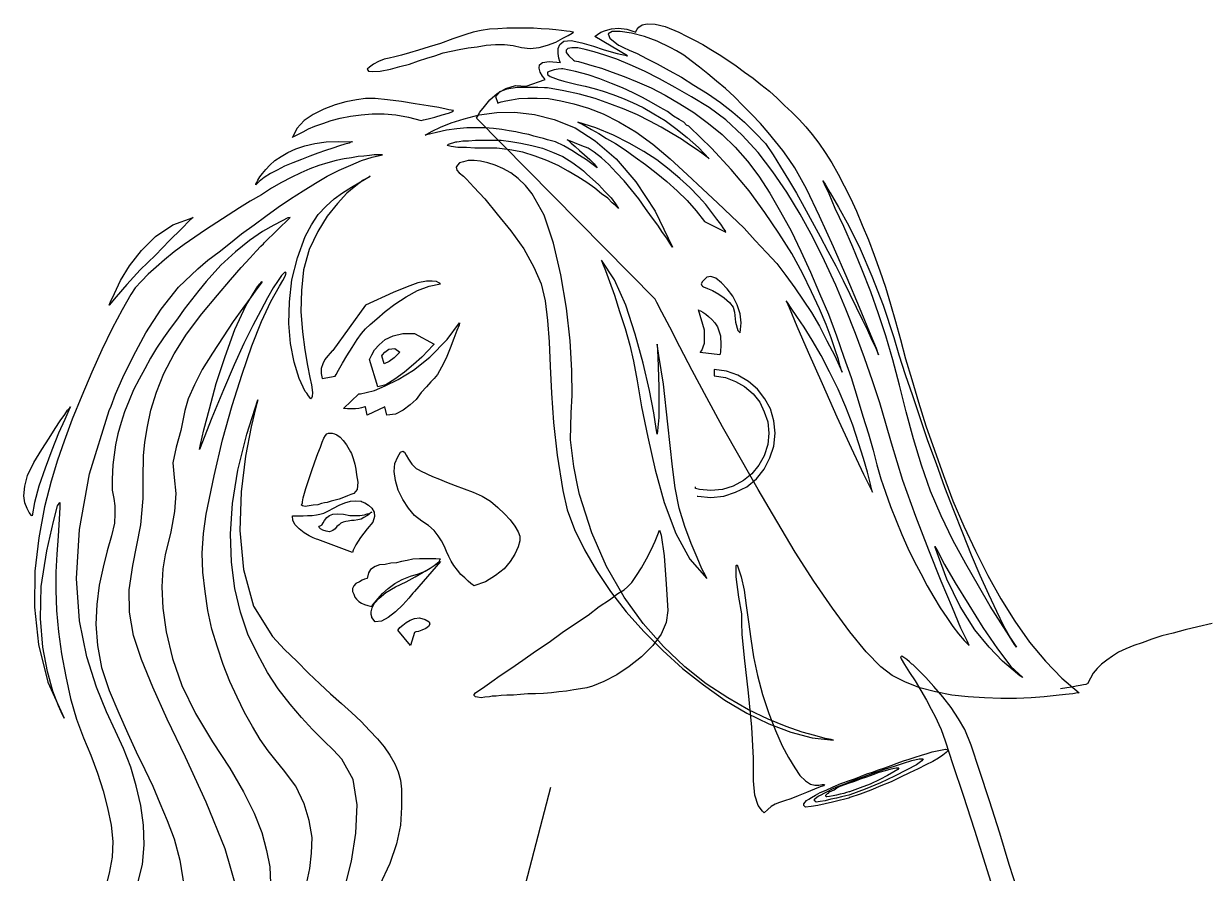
# Model space of a CAD drawing. Extents: x 136.13 to 137.16, y 60.01 to 61.78.
# Drawn here: x 136.4805 to 136.8585, y 61.4236 to 61.6947 of the extents above; entities that cross this region are included whole.
import ezdxf

# ---------------------------------------------------------------- set-up
doc = ezdxf.new("R2010")
doc.units = 0
doc.layers.get('0').update_dxf_attribs({"linetype": 'CONTINUOUS'})

msp = doc.modelspace()

# ---------------------------------------------------------------- linework, layer by layer
msp.add_line((136.63905, 61.41391), (136.64876, 61.45111))
at = {"linetype": 'CONTINUOUS'}
for points in [[(136.6559, 61.69201), (136.65572, 61.69201), (136.65483, 61.6922), (136.65374, 61.69237), (136.65213, 61.69256), (136.65033, 61.69273), (136.64818, 61.69291), (136.64566, 61.69309), (136.64314, 61.69327), (136.64045, 61.69327), (136.63757, 61.69327), (136.6347, 61.69327), (136.63182, 61.69309), (136.62912, 61.69291), (136.62643, 61.69256), (136.62391, 61.69201), (136.62158, 61.6913), (136.61745, 61.68986), (136.61349, 61.68842), (136.6099, 61.68734), (136.60649, 61.68626), (136.60361, 61.68536), (136.6011, 61.68465), (136.59894, 61.68411), (136.59714, 61.68375), (136.59552, 61.68339), (136.59373, 61.68267), (136.59211, 61.68177), (136.59086, 61.68087), (136.59013, 61.68015), (136.59049, 61.67961), (136.59175, 61.67944), (136.59427, 61.67961), (136.5975, 61.68015), (136.60056, 61.68105), (136.60361, 61.68177), (136.60649, 61.68285), (136.60919, 61.68375), (136.6117, 61.68447), (136.61439, 61.68536), (136.61691, 61.6859), (136.61942, 61.68645), (136.62229, 61.68698), (136.62517, 61.68734), (136.62805, 61.68788), (136.6311, 61.68806), (136.63398, 61.68806), (136.63667, 61.6877), (136.63937, 61.68716), (136.64207, 61.6868), (136.64494, 61.68716), (136.64763, 61.68788), (136.65033, 61.68878), (136.65249, 61.69004), (136.65428, 61.69094), (136.65554, 61.69166), (136.6559, 61.69201)], [(136.62499, 61.66452), (136.62535, 61.66506), (136.62607, 61.6665), (136.6275, 61.66829), (136.6293, 61.67045), (136.63164, 61.67243), (136.63434, 61.67404), (136.63739, 61.67494), (136.64081, 61.67476), (136.64692, 61.67692), (136.64656, 61.67728), (136.64602, 61.678), (136.6453, 61.67925), (136.64494, 61.68051), (136.64512, 61.68159), (136.64602, 61.68231), (136.64818, 61.68267), (136.65177, 61.68231), (136.65159, 61.68267), (136.65123, 61.68375), (136.65105, 61.68519), (136.65105, 61.6868), (136.65159, 61.68806), (136.65285, 61.68914), (136.65519, 61.68932), (136.6586, 61.6886), (136.66237, 61.68752), (136.66543, 61.68645), (136.66795, 61.68573), (136.66992, 61.68519), (136.67135, 61.68483), (136.67244, 61.68465), (136.67297, 61.68447), (136.67316, 61.68447), (136.66273, 61.69058), (136.66291, 61.69075), (136.66363, 61.6913), (136.66471, 61.69201), (136.66615, 61.69256), (136.66812, 61.69309), (136.67028, 61.69327), (136.67297, 61.69291), (136.67585, 61.69201), (136.67585, 61.6922), (136.67621, 61.69291), (136.67675, 61.69363), (136.67783, 61.69435), (136.67945, 61.69471), (136.68196, 61.69453), (136.6852, 61.69381), (136.68951, 61.69201), (136.69203, 61.69075), (136.69454, 61.6895), (136.69723, 61.68806), (136.69975, 61.68645), (136.70245, 61.68483), (136.70514, 61.68303), (136.70784, 61.68123), (136.71054, 61.67925), (136.71323, 61.67728), (136.71575, 61.6753), (136.71844, 61.67314), (136.72096, 61.67099), (136.72329, 61.66865), (136.72563, 61.6665), (136.72797, 61.66416), (136.73012, 61.66182), (136.7321, 61.65931), (136.73426, 61.65661), (136.73623, 61.65356), (136.73839, 61.65032), (136.74037, 61.64673), (136.74234, 61.64295), (136.74432, 61.639), (136.74629, 61.63487), (136.74809, 61.63038), (136.75007, 61.6257), (136.75187, 61.62085), (136.75366, 61.61581), (136.75546, 61.61061), (136.75708, 61.60521), (136.7587, 61.59965), (136.76031, 61.59389), (136.76193, 61.58779), (136.76391, 61.58113), (136.76606, 61.57394), (136.7684, 61.5664), (136.7711, 61.55867), (136.77398, 61.55058), (136.77702, 61.54249), (136.78044, 61.53441), (136.78422, 61.5265), (136.78817, 61.5186), (136.7923, 61.51123), (136.7968, 61.50403), (136.80147, 61.49739), (136.8065, 61.49127), (136.81171, 61.48589), (136.81728, 61.48121), (136.81674, 61.48121), (136.81531, 61.48086), (136.81297, 61.48067), (136.80992, 61.48031), (136.80614, 61.47996), (136.802, 61.4796), (136.79734, 61.47941), (136.7923, 61.47941), (136.78709, 61.4796), (136.78188, 61.47996), (136.77667, 61.4805), (136.77146, 61.48157), (136.76642, 61.48283), (136.76193, 61.48463), (136.75762, 61.48678), (136.75402, 61.48948), (136.74935, 61.49433), (136.74414, 61.50062), (136.73857, 61.50817), (136.73264, 61.5168), (136.72671, 61.52614), (136.72078, 61.53602), (136.71485, 61.54609), (136.7091, 61.55615), (136.70353, 61.56604), (136.69849, 61.57538), (136.69382, 61.58401), (136.68987, 61.59156), (136.68663, 61.59784), (136.68412, 61.6027), (136.6825, 61.60576), (136.68196, 61.60683), (136.62499, 61.66452)], [(136.67028, 61.68788), (136.67064, 61.6877), (136.6719, 61.68716), (136.6737, 61.68626), (136.67621, 61.68519), (136.67926, 61.68357), (136.68268, 61.68195), (136.68645, 61.67979), (136.69041, 61.67764), (136.69436, 61.67512), (136.69868, 61.67243), (136.70281, 61.66955), (136.70676, 61.6665), (136.71054, 61.66326), (136.71395, 61.65985), (136.71718, 61.65643), (136.7197, 61.65284), (136.72204, 61.64906), (136.72455, 61.64493), (136.72707, 61.64062), (136.72958, 61.63613), (136.7321, 61.63145), (136.73462, 61.62678), (136.73713, 61.62211), (136.73965, 61.61743), (136.74199, 61.61277), (136.74414, 61.60845), (136.74612, 61.60431), (136.74809, 61.60036), (136.74971, 61.59694), (136.75115, 61.59371), (136.75241, 61.59119), (136.7533, 61.58904), (136.75259, 61.59102), (136.75043, 61.59641), (136.74719, 61.60414), (136.74324, 61.61348), (136.73893, 61.62354), (136.73443, 61.63325), (136.7303, 61.64205), (136.72653, 61.64871), (136.72473, 61.6514), (136.72276, 61.65427), (136.72042, 61.65715), (136.71808, 61.66002), (136.71556, 61.6629), (136.71287, 61.66577), (136.71, 61.66865), (136.7073, 61.67135), (136.70443, 61.67404), (136.70155, 61.67638), (136.69885, 61.67872), (136.69616, 61.68087), (136.69346, 61.68285), (136.69113, 61.68465), (136.68879, 61.68609), (136.68681, 61.68716), (136.68268, 61.68914), (136.67855, 61.69058), (136.67441, 61.69166), (136.67082, 61.6922), (136.6683, 61.6922), (136.66705, 61.69148), (136.66758, 61.69004), (136.67028, 61.68788)], [(136.6559, 61.68303), (136.65626, 61.68285), (136.65752, 61.68267), (136.65932, 61.68213), (136.66183, 61.68141), (136.66489, 61.68051), (136.6683, 61.67925), (136.67208, 61.67782), (136.67621, 61.6762), (136.6807, 61.67423), (136.6852, 61.67188), (136.68987, 61.66919), (136.69436, 61.66632), (136.69904, 61.6629), (136.70334, 61.65931), (136.70748, 61.65536), (136.71143, 61.65086), (136.71503, 61.64601), (136.71862, 61.64062), (136.72204, 61.63469), (136.72545, 61.62858), (136.72851, 61.62211), (136.73156, 61.61546), (136.73443, 61.60863), (136.73731, 61.60198), (136.73983, 61.59515), (136.74216, 61.58832), (136.7445, 61.58185), (136.74648, 61.57556), (136.74827, 61.56945), (136.75007, 61.56388), (136.75151, 61.55867), (136.75277, 61.55399), (136.75402, 61.5495), (136.75546, 61.54519), (136.75708, 61.5407), (136.75888, 61.53621), (136.76067, 61.53171), (136.76265, 61.5274), (136.76463, 61.52326), (136.76678, 61.51931), (136.76876, 61.51536), (136.77092, 61.51176), (136.77289, 61.50835), (136.77505, 61.50529), (136.77702, 61.50242), (136.77883, 61.50008), (136.78062, 61.49793), (136.78224, 61.49631), (136.78152, 61.49775), (136.77954, 61.50188), (136.77685, 61.50835), (136.77325, 61.5168), (136.7693, 61.52668), (136.76516, 61.53746), (136.76103, 61.54896), (136.75744, 61.56083), (136.75564, 61.56711), (136.75366, 61.57377), (136.75133, 61.58078), (136.74881, 61.58814), (136.74594, 61.59587), (136.74289, 61.6036), (136.73965, 61.61132), (136.73605, 61.61905), (136.73228, 61.6266), (136.72832, 61.63397), (136.72402, 61.64098), (136.71952, 61.64745), (136.71485, 61.65356), (136.70981, 61.65913), (136.7046, 61.66398), (136.69921, 61.66793), (136.69364, 61.67135), (136.68843, 61.6744), (136.6834, 61.6771), (136.67855, 61.67961), (136.67406, 61.68159), (136.66974, 61.68339), (136.66597, 61.68465), (136.66255, 61.68573), (136.65968, 61.68645), (136.65734, 61.68698), (136.65536, 61.68698), (136.6541, 61.6868), (136.65357, 61.68626), (136.65357, 61.68555), (136.65447, 61.68447), (136.6559, 61.68303)], [(136.63182, 61.66937), (136.63218, 61.66955), (136.6329, 61.66973), (136.63434, 61.67009), (136.63613, 61.67045), (136.63847, 61.67081), (136.64135, 61.67099), (136.6444, 61.67099), (136.64799, 61.67081), (136.65195, 61.67009), (136.65608, 61.66919), (136.66075, 61.66775), (136.66543, 61.66596), (136.67046, 61.66344), (136.67585, 61.66021), (136.68124, 61.65625), (136.68681, 61.65158), (136.6922, 61.64655), (136.69723, 61.64188), (136.70191, 61.63756), (136.70622, 61.63343), (136.71035, 61.62948), (136.71395, 61.62552), (136.71754, 61.62175), (136.72078, 61.61815), (136.72366, 61.61438), (136.72653, 61.61042), (136.72922, 61.60647), (136.73192, 61.60252), (136.73443, 61.5982), (136.73677, 61.59354), (136.73929, 61.58868), (136.74163, 61.58347), (136.74144, 61.58401), (136.74108, 61.58544), (136.74054, 61.5876), (136.73947, 61.59066), (136.73821, 61.59443), (136.73659, 61.59875), (136.73443, 61.60378), (136.73192, 61.60917), (136.72904, 61.6151), (136.72563, 61.62139), (136.7215, 61.62786), (136.71701, 61.63451), (136.71197, 61.64134), (136.70622, 61.64816), (136.69993, 61.655), (136.69293, 61.66182), (136.69274, 61.662), (136.69203, 61.66236), (136.69113, 61.66326), (136.68969, 61.66416), (136.68789, 61.66524), (136.68592, 61.66668), (136.68358, 61.66793), (136.68088, 61.66955), (136.67801, 61.67117), (136.67495, 61.67261), (136.67154, 61.67423), (136.66812, 61.67566), (136.66435, 61.6771), (136.66058, 61.67836), (136.65662, 61.67944), (136.65249, 61.68034), (136.65213, 61.68034), (136.65105, 61.68015), (136.64979, 61.67998), (136.64853, 61.67961), (136.64763, 61.67925), (136.64763, 61.67854), (136.64853, 61.67782), (136.65105, 61.67692), (136.65285, 61.67638), (136.655, 61.67584), (136.65716, 61.6753), (136.65968, 61.67476), (136.66255, 61.67404), (136.66543, 61.67314), (136.66848, 61.67207), (136.67154, 61.67099), (136.67477, 61.66955), (136.67819, 61.66793), (136.6816, 61.66596), (136.6852, 61.6638), (136.68861, 61.66128), (136.6922, 61.65841), (136.6958, 61.65517), (136.69921, 61.65158), (136.69904, 61.65176), (136.69813, 61.65248), (136.69688, 61.65338), (136.69508, 61.65463), (136.69293, 61.65607), (136.69041, 61.65787), (136.68735, 61.65967), (136.68394, 61.66164), (136.68034, 61.66362), (136.67639, 61.6656), (136.67208, 61.66739), (136.66758, 61.66919), (136.66291, 61.67081), (136.65788, 61.67225), (136.65285, 61.67333), (136.64763, 61.67423), (136.64674, 61.67423), (136.64458, 61.6744), (136.64135, 61.6744), (136.63793, 61.6744), (136.6347, 61.67386), (136.63236, 61.67297), (136.6311, 61.67153), (136.63182, 61.66937)], [(136.6162, 61.66722), (136.61529, 61.66739), (136.61296, 61.66793), (136.60954, 61.66848), (136.60541, 61.66919), (136.6011, 61.66991), (136.59661, 61.67045), (136.59265, 61.67081), (136.5896, 61.67081), (136.58672, 61.67045), (136.58331, 61.66973), (136.57989, 61.66883), (136.5763, 61.66739), (136.57288, 61.66577), (136.57001, 61.6638), (136.56767, 61.66128), (136.56624, 61.65841), (136.56641, 61.65859), (136.56713, 61.65895), (136.56821, 61.65949), (136.56964, 61.66021), (136.57144, 61.66111), (136.57342, 61.662), (136.57594, 61.6629), (136.57863, 61.6638), (136.58151, 61.66452), (136.58474, 61.66524), (136.58816, 61.6656), (136.59175, 61.66596), (136.59552, 61.66596), (136.5993, 61.6656), (136.60325, 61.66488), (136.60738, 61.6638), (136.60811, 61.66398), (136.60954, 61.66434), (136.6117, 61.66488), (136.61404, 61.6656), (136.61601, 61.66613), (136.61745, 61.66668), (136.61763, 61.66703), (136.6162, 61.66722)], [(136.60864, 61.65913), (136.60919, 61.65949), (136.6108, 61.66038), (136.61349, 61.66164), (136.61691, 61.66308), (136.62104, 61.66434), (136.62589, 61.6656), (136.63146, 61.66632), (136.63722, 61.6665), (136.6435, 61.66577), (136.64979, 61.66416), (136.65644, 61.66147), (136.66291, 61.65733), (136.66956, 61.65158), (136.67585, 61.64421), (136.68196, 61.63487), (136.68753, 61.62337), (136.68735, 61.62373), (136.68663, 61.62463), (136.68573, 61.62624), (136.6843, 61.62804), (136.68286, 61.63038), (136.68088, 61.63307), (136.67891, 61.63577), (136.67675, 61.63882), (136.67441, 61.6417), (136.67208, 61.64457), (136.66956, 61.64727), (136.66722, 61.64978), (136.66489, 61.65194), (136.66255, 61.65374), (136.66058, 61.655), (136.6586, 61.65572), (136.65393, 61.65769), (136.65428, 61.65751), (136.65519, 61.65661), (136.65644, 61.65553), (136.65788, 61.65427), (136.65949, 61.65284), (136.66111, 61.6514), (136.66255, 61.64996), (136.66345, 61.64871), (136.66309, 61.64906), (136.66183, 61.64996), (136.66004, 61.65122), (136.65788, 61.65266), (136.65536, 61.65427), (136.65285, 61.65572), (136.65015, 61.65697), (136.64763, 61.65769), (136.64637, 61.65805), (136.64494, 61.65841), (136.64332, 61.65877), (136.64171, 61.65931), (136.63973, 61.65967), (136.63757, 61.66021), (136.63541, 61.66057), (136.63308, 61.66092), (136.63038, 61.66128), (136.62769, 61.66147), (136.62481, 61.66147), (136.62194, 61.66147), (136.61871, 61.66111), (136.61547, 61.66075), (136.61224, 61.66002), (136.60864, 61.65913)], [(136.65734, 61.66326), (136.6577, 61.66308), (136.6586, 61.66272), (136.65985, 61.662), (136.66165, 61.66092), (136.66399, 61.65967), (136.6665, 61.65805), (136.66938, 61.65643), (136.67244, 61.65446), (136.67567, 61.65212), (136.67891, 61.64978), (136.68232, 61.64709), (136.68573, 61.64439), (136.68897, 61.64134), (136.6922, 61.63828), (136.69508, 61.63504), (136.69778, 61.63163), (136.7046, 61.62822), (136.70443, 61.62858), (136.70389, 61.62929), (136.70299, 61.63074), (136.70173, 61.63235), (136.70011, 61.63451), (136.69813, 61.63702), (136.6958, 61.63954), (136.6931, 61.64241), (136.68987, 61.64529), (136.68645, 61.64816), (136.6825, 61.65122), (136.67836, 61.65391), (136.6737, 61.65661), (136.66866, 61.65913), (136.66309, 61.66147), (136.65734, 61.66326)], [(136.58546, 61.65697), (136.58511, 61.65697), (136.58438, 61.65661), (136.58295, 61.65625), (136.58133, 61.65572), (136.57917, 61.655), (136.57684, 61.65427), (136.57432, 61.65338), (136.5718, 61.65248), (136.56911, 61.6514), (136.56641, 61.65032), (136.56372, 61.64925), (136.56138, 61.64799), (136.55923, 61.6469), (136.55725, 61.64565), (136.55563, 61.64439), (136.55455, 61.64331), (136.55455, 61.6435), (136.55491, 61.64403), (136.55527, 61.64475), (136.55581, 61.64583), (136.55671, 61.6469), (136.55778, 61.64816), (136.55904, 61.64961), (136.56066, 61.65104), (136.56264, 61.6523), (136.56479, 61.65356), (136.56731, 61.65481), (136.57019, 61.65572), (136.57342, 61.65643), (136.57701, 61.65697), (136.58097, 61.65715), (136.58546, 61.65697)], [(136.61835, 61.65697), (136.61871, 61.65697), (136.61942, 61.65715), (136.62068, 61.65733), (136.62248, 61.65733), (136.62463, 61.65751), (136.62715, 61.65751), (136.62985, 61.65751), (136.6329, 61.65751), (136.63596, 61.65715), (136.63919, 61.65661), (136.6426, 61.65589), (136.64602, 61.655), (136.64925, 61.65374), (136.65249, 61.6523), (136.65572, 61.65032), (136.6586, 61.64816), (136.65914, 61.6478), (136.66022, 61.64673), (136.66201, 61.64511), (136.66399, 61.64331), (136.66597, 61.64115), (136.66795, 61.63918), (136.66938, 61.6372), (136.67028, 61.63577), (136.6701, 61.63594), (136.66938, 61.63666), (136.6683, 61.63756), (136.66686, 61.639), (136.66489, 61.64044), (136.66273, 61.64224), (136.66022, 61.64403), (136.65734, 61.64583), (136.65428, 61.64763), (136.65105, 61.64942), (136.64746, 61.65104), (136.64368, 61.65248), (136.63973, 61.65374), (136.6356, 61.65446), (136.63146, 61.655), (136.62715, 61.655), (136.62643, 61.655), (136.62445, 61.655), (136.62176, 61.65517), (136.61907, 61.65517), (136.61691, 61.65553), (136.61565, 61.65589), (136.61601, 61.65625), (136.61835, 61.65697)], [(136.59499, 61.65284), (136.59481, 61.65284), (136.59427, 61.65284), (136.59337, 61.65284), (136.59229, 61.65284), (136.59086, 61.65266), (136.58906, 61.65248), (136.58726, 61.6523), (136.58511, 61.65194), (136.58276, 61.65158), (136.58025, 61.65104), (136.57755, 61.65032), (136.57468, 61.64942), (136.5718, 61.64835), (136.56893, 61.64709), (136.56588, 61.64565), (136.56282, 61.64403), (136.55958, 61.64224), (136.55635, 61.64008), (136.55276, 61.6381), (136.54934, 61.63594), (136.54575, 61.63361), (136.54215, 61.63127), (136.53855, 61.62893), (136.53515, 61.6266), (136.53173, 61.62427), (136.52849, 61.62192), (136.52543, 61.61941), (136.52274, 61.61707), (136.52023, 61.61474), (136.51807, 61.61258), (136.51609, 61.61042), (136.51466, 61.60827), (136.51196, 61.60342), (136.50872, 61.59749), (136.50549, 61.59066), (136.50226, 61.58347), (136.49902, 61.57592), (136.49596, 61.56856), (136.49345, 61.56155), (136.4913, 61.55544), (136.48932, 61.54879), (136.48716, 61.54052), (136.48536, 61.53063), (136.4841, 61.52003), (136.48393, 61.50853), (136.48519, 61.49667), (136.48824, 61.48463), (136.49345, 61.47313), (136.49291, 61.4742), (136.49165, 61.47708), (136.48985, 61.48175), (136.48806, 61.48804), (136.48662, 61.49577), (136.4859, 61.50494), (136.48608, 61.51518), (136.48788, 61.5265), (136.49004, 61.53585), (136.4913, 61.54088), (136.49201, 61.54196), (136.49201, 61.54034), (136.49183, 61.53657), (136.49147, 61.53117), (136.49111, 61.52542), (136.49075, 61.51967), (136.49075, 61.51392), (136.49094, 61.50745), (136.49165, 61.50062), (136.49255, 61.49362), (136.49399, 61.48642), (136.49543, 61.47941), (136.49741, 61.47277), (136.49956, 61.46684), (136.5019, 61.46127), (136.50405, 61.45552), (136.50585, 61.44994), (136.50729, 61.44455), (136.50837, 61.43898), (136.50891, 61.43377), (136.50872, 61.42874), (136.50782, 61.4237), (136.50657, 61.41904)], [(136.51681, 61.42011), (136.51843, 61.4264), (136.51897, 61.43269), (136.51879, 61.43898), (136.51789, 61.44527), (136.51645, 61.45156), (136.51466, 61.45749), (136.51232, 61.46342), (136.5098, 61.469), (136.50693, 61.4751), (136.50369, 61.48301), (136.50064, 61.49272), (136.4983, 61.50422), (136.49741, 61.5177), (136.4983, 61.53333), (136.50154, 61.55112), (136.50782, 61.57125), (136.50837, 61.57269), (136.5098, 61.57646), (136.51214, 61.58185), (136.51555, 61.58868), (136.51951, 61.59605), (136.52436, 61.6036), (136.52993, 61.61061), (136.53604, 61.61654), (136.53928, 61.61923), (136.54287, 61.62192), (136.54646, 61.6248), (136.55006, 61.62768), (136.55401, 61.63055), (136.55778, 61.63325), (136.56174, 61.63613), (136.56569, 61.63882), (136.56964, 61.64134), (136.5736, 61.64385), (136.57738, 61.64601), (136.58115, 61.64799), (136.58492, 61.64961), (136.58834, 61.65104), (136.59175, 61.65212), (136.59499, 61.65284)], [(136.62086, 61.64601), (136.62176, 61.64511), (136.6241, 61.6426), (136.62769, 61.63882), (136.63164, 61.63397), (136.63596, 61.62858), (136.64009, 61.62282), (136.64332, 61.61707), (136.64566, 61.61168), (136.64692, 61.60629), (136.64763, 61.6), (136.64818, 61.59317), (136.64853, 61.58544), (136.64889, 61.57682), (136.64961, 61.56747), (136.65069, 61.55705), (136.65249, 61.54573), (136.65393, 61.53962), (136.65626, 61.53333), (136.65949, 61.52686), (136.66327, 61.52021), (136.66776, 61.51356), (136.6728, 61.50709), (136.67836, 61.5008), (136.68447, 61.49469), (136.69077, 61.48894), (136.69742, 61.48373), (136.70424, 61.47888), (136.71125, 61.47475), (136.71826, 61.47133), (136.72527, 61.46864), (136.7321, 61.46684), (136.73893, 61.46612), (136.73821, 61.46629), (136.73623, 61.46666), (136.733, 61.46755), (136.72887, 61.46864), (136.72383, 61.47043), (136.71808, 61.47277), (136.71179, 61.47582), (136.70514, 61.4796), (136.69831, 61.48409), (136.69148, 61.48948), (136.68466, 61.49595), (136.67819, 61.50332), (136.67208, 61.51176), (136.6665, 61.52147), (136.66183, 61.53225), (136.65788, 61.54447), (136.65734, 61.54698), (136.65608, 61.55346), (136.655, 61.5619), (136.65519, 61.57053), (136.65554, 61.5761), (136.65536, 61.58401), (136.65483, 61.59354), (136.65374, 61.60395), (136.65195, 61.61456), (136.64961, 61.62463), (136.64656, 61.63361), (136.64278, 61.64044), (136.64062, 61.64313), (136.63829, 61.64529), (136.63596, 61.64709), (136.63344, 61.64852), (136.63092, 61.64961), (136.62859, 61.65032), (136.62625, 61.65086), (136.62427, 61.65104), (136.62229, 61.65104), (136.62086, 61.65068), (136.6196, 61.65032), (136.61889, 61.64961), (136.61853, 61.64888), (136.61871, 61.64799), (136.61942, 61.64709), (136.62086, 61.64601)], [(136.57216, 61.57502), (136.57144, 61.57592), (136.5709, 61.57682), (136.57054, 61.57718), (136.57037, 61.57736), (136.56839, 61.58149), (136.56677, 61.5867), (136.56569, 61.59264), (136.56515, 61.5991), (136.56534, 61.60593), (136.56605, 61.61294), (136.56785, 61.61995), (136.57037, 61.62678), (136.57234, 61.63055), (136.5745, 61.63379), (136.57701, 61.63649), (136.57953, 61.63882), (136.58223, 61.64079), (136.58511, 61.6426), (136.58798, 61.64421), (136.59103, 61.64601), (136.59049, 61.64565), (136.58888, 61.64475), (136.58654, 61.64295), (136.58366, 61.64062), (136.58061, 61.63738), (136.57738, 61.63325), (136.57432, 61.6284), (136.57163, 61.62265), (136.56983, 61.61617), (136.56911, 61.60953), (136.56893, 61.60288), (136.56947, 61.59641), (136.57019, 61.59066), (136.57109, 61.58563), (136.5718, 61.58185), (136.57234, 61.57952), (136.5727, 61.577), (136.57252, 61.57574), (136.57234, 61.5752), (136.57216, 61.57502)], [(136.79734, 61.49577), (136.79662, 61.49667), (136.795, 61.49937), (136.7923, 61.5035), (136.78889, 61.50889), (136.78512, 61.51536), (136.78116, 61.52237), (136.77702, 61.52992), (136.77325, 61.53764), (136.76984, 61.54555), (136.76697, 61.55382), (136.76445, 61.56226), (136.76211, 61.57089), (136.75996, 61.57933), (136.7578, 61.58742), (136.75564, 61.59515), (136.7533, 61.60216), (136.75079, 61.60917), (136.74791, 61.61636), (136.74504, 61.62337), (136.74216, 61.63002), (136.73947, 61.63577), (136.73749, 61.64044), (136.73605, 61.6435), (136.73552, 61.64457), (136.73623, 61.6435), (136.73785, 61.64079), (136.74054, 61.63613), (136.74378, 61.63019), (136.74738, 61.62282), (136.75115, 61.6142), (136.75475, 61.60485), (136.75815, 61.59461), (136.75977, 61.58904), (136.76175, 61.58275), (136.76409, 61.5761), (136.76642, 61.56909), (136.76894, 61.56172), (136.77164, 61.55435), (136.77433, 61.54681), (136.77721, 61.53944), (136.78008, 61.53225), (136.78278, 61.52524), (136.78565, 61.51877), (136.78835, 61.51266), (136.79087, 61.50727), (136.7932, 61.5026), (136.79536, 61.49864), (136.79734, 61.49577)], [(136.55725, 61.6248), (136.56551, 61.63289), (136.56479, 61.63271), (136.563, 61.63181), (136.5603, 61.63038), (136.55671, 61.6284), (136.55257, 61.62552), (136.54808, 61.62192), (136.54341, 61.61762), (136.53874, 61.6124), (136.5364, 61.60953), (136.53406, 61.60665), (136.53173, 61.6036), (136.52957, 61.60054), (136.52724, 61.59749), (136.52508, 61.59443), (136.52292, 61.59119), (136.52094, 61.58796), (136.51915, 61.58455), (136.51735, 61.58131), (136.51555, 61.5779), (136.51412, 61.57448), (136.51268, 61.57089), (136.5116, 61.56747), (136.51052, 61.56388), (136.5098, 61.56029), (136.50891, 61.55399), (136.50872, 61.54933), (136.50872, 61.54591), (136.50927, 61.54321), (136.50962, 61.54088), (136.50962, 61.53836), (136.50944, 61.53531), (136.50855, 61.53135), (136.50711, 61.5265), (136.50585, 61.52129), (136.50459, 61.51554), (136.50387, 61.50943), (136.50351, 61.50313), (136.50405, 61.49631), (136.50531, 61.4893), (136.50782, 61.48193), (136.51088, 61.47475), (136.51376, 61.46827), (136.51645, 61.46234), (136.51915, 61.45677), (136.52167, 61.45138), (136.524, 61.44599), (136.52634, 61.44042), (136.52849, 61.43467), (136.53029, 61.42784), (136.53173, 61.41921)], [(136.50782, 61.60485), (136.50819, 61.60593), (136.50944, 61.60863), (136.51142, 61.61277), (136.5143, 61.61743), (136.51807, 61.62229), (136.52256, 61.62678), (136.52814, 61.63055), (136.5346, 61.63289), (136.53353, 61.63199), (136.53083, 61.62929), (136.52705, 61.62552), (136.52256, 61.62085), (136.51771, 61.61617), (136.5134, 61.61151), (136.50998, 61.60755), (136.50782, 61.60485)], [(136.54862, 61.41813), (136.54485, 61.43143), (136.53874, 61.44635), (136.53209, 61.46073), (136.52634, 61.47277), (136.52167, 61.48301), (136.51807, 61.49182), (136.51555, 61.49954), (136.5143, 61.50691), (136.51412, 61.5141), (136.51538, 61.52183), (136.51789, 61.53477), (136.51861, 61.54321), (136.51861, 61.54969), (136.51879, 61.55687), (136.51915, 61.56119), (136.52005, 61.56621), (136.52113, 61.57143), (136.52292, 61.57718), (136.52526, 61.58311), (136.52849, 61.5894), (136.53244, 61.59569), (136.5373, 61.60216), (136.54233, 61.60809), (136.54646, 61.61294), (136.54988, 61.6169), (136.55276, 61.61995), (136.55473, 61.62211), (136.55617, 61.62373), (136.55707, 61.62444), (136.55725, 61.6248)], [(136.66489, 61.61923), (136.66524, 61.61833), (136.66615, 61.616), (136.6674, 61.6124), (136.66902, 61.60809), (136.67064, 61.60288), (136.67244, 61.59749), (136.67387, 61.59209), (136.67513, 61.58706), (136.67621, 61.58078), (136.67765, 61.57251), (136.67962, 61.56281), (136.68196, 61.55238), (136.68483, 61.54196), (136.68861, 61.53207), (136.6931, 61.52381), (136.69849, 61.5177), (136.69813, 61.51841), (136.69688, 61.52075), (136.69544, 61.52435), (136.69346, 61.52884), (136.69148, 61.53423), (136.68969, 61.54016), (136.68843, 61.54663), (136.68753, 61.55328), (136.68609, 61.56694), (136.68466, 61.57969), (136.68321, 61.58886), (136.68268, 61.59245), (136.68286, 61.58832), (136.68321, 61.5788), (136.68321, 61.56909), (136.68268, 61.5637), (136.68232, 61.5655), (136.6816, 61.57053), (136.68016, 61.57772), (136.67819, 61.58634), (136.67567, 61.59569), (136.67261, 61.60485), (136.66902, 61.61294), (136.66489, 61.61923)], [(136.5709, 61.42065), (136.5718, 61.42514), (136.57234, 61.43), (136.57252, 61.43503), (136.57163, 61.44042), (136.57001, 61.44581), (136.56731, 61.45138), (136.56336, 61.45659), (136.56102, 61.45947), (136.55851, 61.4627), (136.55599, 61.46629), (136.55347, 61.47043), (136.55096, 61.47492), (136.54862, 61.47977), (136.54628, 61.48481), (136.54413, 61.4902), (136.54233, 61.49577), (136.54053, 61.50152), (136.53928, 61.50745), (136.53838, 61.51356), (136.53766, 61.51967), (136.53748, 61.52578), (136.53784, 61.53207), (136.53874, 61.53818), (136.54126, 61.5504), (136.54395, 61.5619), (136.54701, 61.57286), (136.55024, 61.58293), (136.55329, 61.59192), (136.55635, 61.59965), (136.5594, 61.60611), (136.5621, 61.61096), (136.56318, 61.61277), (136.5639, 61.6142), (136.56426, 61.6151), (136.56408, 61.61546), (136.56372, 61.61528), (136.56282, 61.61438), (136.56174, 61.61277), (136.56013, 61.61042), (136.55833, 61.60719), (136.55617, 61.60324), (136.55365, 61.59839), (136.55078, 61.59264), (136.54772, 61.58581), (136.54431, 61.5779), (136.54053, 61.56891), (136.53658, 61.55885), (136.53694, 61.56046), (136.53802, 61.56514), (136.53981, 61.57179), (136.54197, 61.57987), (136.54485, 61.5885), (136.5479, 61.59713), (136.5515, 61.60485), (136.55527, 61.61096), (136.55545, 61.61115), (136.55581, 61.61168), (136.55617, 61.61204), (136.55653, 61.6124), (136.55653, 61.61222), (136.55599, 61.61151), (136.55491, 61.61006), (136.55312, 61.60755), (136.55041, 61.60395), (136.54737, 61.59965), (136.54413, 61.59479), (136.54071, 61.58958), (136.53748, 61.58437), (136.53496, 61.57952), (136.53299, 61.57502), (136.53191, 61.57125), (136.53065, 61.56496), (136.52921, 61.55957), (136.52814, 61.55454), (136.52849, 61.54986), (136.52903, 61.54483), (136.52867, 61.53908), (136.52742, 61.53261), (136.52562, 61.52524), (136.5249, 61.52075), (136.52454, 61.515), (136.5249, 61.50817), (136.52598, 61.50062), (136.52795, 61.49217), (136.53101, 61.48355), (136.53532, 61.47456), (136.54071, 61.46558), (136.54628, 61.45713), (136.5506, 61.44958), (136.55401, 61.44276), (136.55653, 61.43665), (136.55797, 61.4309), (136.55904, 61.42568), (136.55923, 61.42047)], [(136.57576, 61.58149), (136.57989, 61.58221), (136.58025, 61.58275), (136.58097, 61.58419), (136.58223, 61.58634), (136.58366, 61.58868), (136.58528, 61.59138), (136.5869, 61.59389), (136.58834, 61.59587), (136.5896, 61.59731), (136.59103, 61.59875), (136.59319, 61.60054), (136.59588, 61.60288), (136.59894, 61.60521), (136.60253, 61.60755), (136.60613, 61.60953), (136.6099, 61.61096), (136.61349, 61.61168), (136.61332, 61.61186), (136.61296, 61.61204), (136.61224, 61.6124), (136.6108, 61.61258), (136.609, 61.61258), (136.60631, 61.61204), (136.60289, 61.61079), (136.5984, 61.60899), (136.5896, 61.60485), (136.57917, 61.59048), (136.57899, 61.5903), (136.57827, 61.58958), (136.57755, 61.58868), (136.57665, 61.5876), (136.57594, 61.58617), (136.57539, 61.58473), (136.57539, 61.58311), (136.57576, 61.58149)], [(136.69706, 61.61096), (136.69742, 61.61079), (136.69868, 61.61025), (136.70029, 61.60953), (136.70227, 61.60845), (136.70406, 61.60719), (136.70568, 61.60576), (136.70694, 61.60431), (136.7073, 61.6027), (136.70766, 61.59946), (136.70838, 61.59677), (136.7091, 61.59605), (136.70945, 61.59929), (136.7091, 61.60216), (136.70819, 61.60504), (136.70676, 61.60773), (136.70496, 61.61006), (136.70317, 61.61204), (136.70137, 61.61348), (136.69975, 61.61402), (136.69849, 61.61384), (136.69706, 61.6124), (136.6967, 61.61168), (136.69688, 61.61115), (136.69706, 61.61096)], [(136.72383, 61.60629), (136.72473, 61.60414), (136.72725, 61.5982), (136.73084, 61.58994), (136.73533, 61.57987), (136.74001, 61.56927), (136.7445, 61.55939), (136.74845, 61.55094), (136.75133, 61.54519), (136.75115, 61.54591), (136.75061, 61.54824), (136.74971, 61.55166), (136.74845, 61.55597), (136.74684, 61.561), (136.74504, 61.56658), (136.74289, 61.57233), (136.74037, 61.57808), (136.73767, 61.58365), (136.73498, 61.58886), (136.7321, 61.59371), (136.72958, 61.59784), (136.72725, 61.60126), (136.72545, 61.60395), (136.72419, 61.60576), (136.72383, 61.60629)], [(136.6958, 61.60342), (136.69598, 61.60324), (136.69652, 61.60306), (136.69723, 61.6027), (136.69813, 61.60198), (136.69904, 61.60126), (136.70011, 61.60036), (136.70101, 61.59929), (136.70191, 61.59803), (136.70281, 61.59515), (136.70299, 61.59228), (136.70281, 61.58994), (136.70263, 61.58904), (136.69633, 61.58976), (136.69688, 61.59048), (136.69778, 61.59281), (136.69778, 61.59694), (136.6958, 61.60342)], [(136.58259, 61.57196), (136.58744, 61.57664), (136.58798, 61.57664), (136.58977, 61.577), (136.59247, 61.57772), (136.59588, 61.57916), (136.60002, 61.58113), (136.60487, 61.58419), (136.61009, 61.58832), (136.61565, 61.59389), (136.6196, 61.59929), (136.61942, 61.59856), (136.61871, 61.59677), (136.61781, 61.59425), (136.61655, 61.59119), (136.61529, 61.58796), (136.61386, 61.58508), (136.6126, 61.58275), (136.61152, 61.58149), (136.61044, 61.58042), (136.609, 61.5788), (136.60738, 61.577), (136.60577, 61.57484), (136.60379, 61.57305), (136.60163, 61.57143), (136.59912, 61.57017), (136.59642, 61.56981), (136.59571, 61.57251), (136.59013, 61.56981), (136.5896, 61.57251), (136.58941, 61.57251), (136.58906, 61.57233), (136.58834, 61.57215), (136.58744, 61.57196), (136.58636, 61.57179), (136.58511, 61.57179), (136.58385, 61.57179), (136.58259, 61.57196)], [(136.59355, 61.5788), (136.59086, 61.5876), (136.59103, 61.58796), (136.59157, 61.58904), (136.59247, 61.59066), (136.59391, 61.59228), (136.59588, 61.59389), (136.5984, 61.59515), (136.60146, 61.59587), (136.60523, 61.59587), (136.61152, 61.59245), (136.61098, 61.59192), (136.60954, 61.59048), (136.60757, 61.58832), (136.60487, 61.58598), (136.60199, 61.58347), (136.59894, 61.58131), (136.59607, 61.57952), (136.59355, 61.5788)], [(136.59552, 61.58617), (136.59481, 61.58868), (136.59499, 61.58904), (136.59571, 61.58994), (136.59697, 61.59083), (136.59894, 61.59102), (136.60056, 61.58994), (136.60002, 61.5894), (136.59876, 61.58814), (136.59714, 61.58688), (136.59552, 61.58617)], [(136.69544, 61.54393), (136.69562, 61.54393), (136.69975, 61.54358), (136.70389, 61.54393), (136.70766, 61.54519), (136.71125, 61.54698), (136.71431, 61.5495), (136.71682, 61.55256), (136.71862, 61.55615), (136.71988, 61.55993), (136.72024, 61.56406), (136.71988, 61.56801), (136.7188, 61.57179), (136.71701, 61.57502), (136.71467, 61.57808), (136.71179, 61.58059), (136.70838, 61.58257), (136.70479, 61.58383), (136.70083, 61.58437), (136.70083, 61.58239), (136.70443, 61.58185), (136.70766, 61.58059), (136.71054, 61.57897), (136.71323, 61.57664), (136.71539, 61.57394), (136.71682, 61.57089), (136.71791, 61.56766), (136.71826, 61.56406), (136.71791, 61.56046), (136.71682, 61.55687), (136.71503, 61.55382), (136.71287, 61.55112), (136.71018, 61.54896), (136.70694, 61.54717), (136.70353, 61.54609), (136.69975, 61.54573), (136.69616, 61.54609), (136.6949, 61.54645), (136.6949, 61.54698)], [(136.58295, 61.41904), (136.58511, 61.42748), (136.58654, 61.43646), (136.5869, 61.44545), (136.58564, 61.45354), (136.58205, 61.46001), (136.57935, 61.46289), (136.5763, 61.46594), (136.5727, 61.46953), (136.56911, 61.4733), (136.56551, 61.47762), (136.56174, 61.48247), (136.55833, 61.48768), (136.55509, 61.49362), (136.55203, 61.4999), (136.5497, 61.50691), (136.5479, 61.51446), (136.54682, 61.52291), (136.54646, 61.53189), (136.54718, 61.5416), (136.5488, 61.5522), (136.55167, 61.5637), (136.55527, 61.57467), (136.55455, 61.57233), (136.55312, 61.56604), (136.55132, 61.55669), (136.54988, 61.54537), (136.54952, 61.53297), (136.5506, 61.52057), (136.55383, 61.50889), (136.55994, 61.49918), (136.56372, 61.49505), (136.56767, 61.49127), (136.57144, 61.4875), (136.57504, 61.48409), (136.57845, 61.48086), (136.58187, 61.4778), (136.58511, 61.47492), (136.58816, 61.47204), (136.59086, 61.46917), (136.59337, 61.46648), (136.59552, 61.46396), (136.59732, 61.46127), (136.59894, 61.45857), (136.60002, 61.45605), (136.60074, 61.45336), (136.6011, 61.45048), (136.6011, 61.44473), (136.60074, 61.43898), (136.59948, 61.43305), (136.59732, 61.42676), (136.59409, 61.41975)], [(136.48321, 61.53764), (136.48303, 61.53783), (136.48231, 61.53872), (136.48159, 61.53998), (136.48087, 61.54178), (136.48051, 61.54411), (136.48087, 61.54717), (136.48177, 61.55058), (136.48374, 61.55471), (136.48626, 61.55885), (136.48859, 61.56244), (136.49057, 61.5655), (136.49219, 61.56801), (136.49363, 61.56999), (136.49453, 61.57143), (136.49525, 61.57215), (136.49543, 61.57251), (136.49489, 61.57143), (136.49363, 61.56837), (136.49165, 61.56406), (136.48949, 61.55867), (136.48734, 61.55292), (136.48536, 61.54717), (136.48393, 61.54196), (136.48321, 61.53764)], [(136.58654, 61.55256), (136.58672, 61.55076), (136.58708, 61.54843), (136.5869, 61.54609), (136.58582, 61.54483), (136.58492, 61.54447), (136.58385, 61.54411), (136.58259, 61.54358), (136.58115, 61.54303), (136.57989, 61.54268), (136.57863, 61.54232), (136.57738, 61.54196), (136.57648, 61.54178), (136.57558, 61.5416), (136.57432, 61.54123), (136.57288, 61.54106), (136.57163, 61.54088), (136.57037, 61.5407), (136.56947, 61.54088), (136.56911, 61.54106), (136.56947, 61.54178), (136.56947, 61.54213), (136.56964, 61.54339), (136.57054, 61.54645), (136.57234, 61.55184), (136.57342, 61.55489), (136.57432, 61.55759), (136.57522, 61.55957), (136.57576, 61.56119), (136.5763, 61.56244), (136.57684, 61.56334), (136.5772, 61.56388), (136.57774, 61.56406), (136.57827, 61.56406), (136.57899, 61.56406), (136.57971, 61.56388), (136.58043, 61.56352), (136.58151, 61.56281), (136.5824, 61.56172), (136.58349, 61.56029), (136.58474, 61.55813), (136.58511, 61.55759), (136.58564, 61.55597), (136.58618, 61.55418), (136.58654, 61.55256)], [(136.6241, 61.51536), (136.62391, 61.51554), (136.6232, 61.51608), (136.62229, 61.5168), (136.62122, 61.51787), (136.61996, 61.51895), (136.61889, 61.52039), (136.61781, 61.52183), (136.61691, 61.52326), (136.6162, 61.52471), (136.61547, 61.52632), (136.61475, 61.52794), (136.61386, 61.52973), (136.61278, 61.53135), (136.61152, 61.53297), (136.60972, 61.53459), (136.60757, 61.53602), (136.60523, 61.53783), (136.60325, 61.54016), (136.60146, 61.54285), (136.60002, 61.54591), (136.59912, 61.54896), (136.59876, 61.55184), (136.59894, 61.55435), (136.59984, 61.55651), (136.60074, 61.55795), (136.60146, 61.55831), (136.60199, 61.55795), (136.60253, 61.55705), (136.60325, 61.5558), (136.60433, 61.55418), (136.60577, 61.55274), (136.60793, 61.55166), (136.60828, 61.55148), (136.60936, 61.55094), (136.61098, 61.55022), (136.61314, 61.54933), (136.61547, 61.54843), (136.61817, 61.54735), (136.62104, 61.54627), (136.62391, 61.54519), (136.62679, 61.54393), (136.62949, 61.54232), (136.63182, 61.54034), (136.63398, 61.53836), (136.63577, 61.53638), (136.63722, 61.53441), (136.63829, 61.53261), (136.63883, 61.53117), (136.63883, 61.52973), (136.63829, 61.52776), (136.63722, 61.52542), (136.63577, 61.52309), (136.6338, 61.52075), (136.6311, 61.5186), (136.62787, 61.51662), (136.6241, 61.51536)], [(136.59013, 61.53351), (136.58798, 61.53082), (136.58654, 61.52848), (136.58564, 61.52668), (136.58546, 61.52596), (136.57432, 61.5301), (136.57396, 61.53027), (136.57288, 61.53063), (136.57163, 61.53135), (136.57001, 61.53225), (136.56839, 61.53351), (136.56713, 61.53477), (136.56641, 61.53621), (136.56624, 61.53764), (136.56641, 61.53764), (136.56731, 61.53764), (136.56839, 61.53764), (136.56964, 61.53764), (136.57109, 61.53783), (136.57252, 61.53783), (136.57396, 61.538), (136.57504, 61.53818), (136.5763, 61.53854), (136.57774, 61.53926), (136.57935, 61.54016), (136.58115, 61.54106), (136.58295, 61.54178), (136.58474, 61.54232), (136.58654, 61.54249), (136.58816, 61.54232), (136.58851, 61.54213), (136.58941, 61.54178), (136.59049, 61.54106), (136.59157, 61.54016), (136.59229, 61.5389), (136.59247, 61.53746), (136.59193, 61.53567), (136.59013, 61.53351)], [(136.57576, 61.53477), (136.57576, 61.53495), (136.57612, 61.53548), (136.57648, 61.53621), (136.5772, 61.5371), (136.5781, 61.53783), (136.57917, 61.53818), (136.58079, 61.53836), (136.58259, 61.53818), (136.58456, 61.53783), (136.58636, 61.53783), (136.5878, 61.53783), (136.58924, 61.538), (136.59013, 61.53836), (136.59103, 61.53854), (136.59139, 61.5389), (136.59157, 61.5389), (136.59139, 61.53872), (136.59103, 61.53854), (136.59049, 61.538), (136.58996, 61.53764), (136.58906, 61.5371), (136.58816, 61.53657), (136.58708, 61.53638), (136.586, 61.53621), (136.58511, 61.53621), (136.58402, 61.53602), (136.58331, 61.53585), (136.5824, 61.53567), (136.58169, 61.53531), (136.58115, 61.53477), (136.58043, 61.53423), (136.57989, 61.53351), (136.57917, 61.53297), (136.5781, 61.53261), (136.57701, 61.53279), (136.57594, 61.53315), (136.57522, 61.53351), (136.57468, 61.53405), (136.57486, 61.53441), (136.57576, 61.53477)], [(136.62571, 61.48193), (136.62625, 61.48229), (136.62769, 61.48319), (136.62985, 61.48481), (136.63254, 61.48678), (136.63596, 61.48894), (136.63973, 61.49164), (136.64386, 61.49451), (136.64818, 61.49739), (136.65231, 61.50044), (136.65662, 61.50332), (136.66058, 61.50601), (136.66417, 61.50871), (136.6674, 61.51087), (136.6701, 61.51285), (136.67208, 61.5141), (136.67316, 61.515), (136.67459, 61.51644), (136.67603, 61.5186), (136.67765, 61.52111), (136.67926, 61.52398), (136.6807, 61.52686), (136.68196, 61.52956), (136.68286, 61.53171), (136.6834, 61.53315), (136.68394, 61.53153), (136.68483, 61.52488), (136.68556, 61.5159), (136.68609, 61.50745), (136.68556, 61.50368), (136.68394, 61.4999), (136.68124, 61.49631), (136.67765, 61.49272), (136.6737, 61.48966), (136.66974, 61.48697), (136.6656, 61.48481), (136.66201, 61.48337), (136.66022, 61.48283), (136.65823, 61.48247), (136.65608, 61.48211), (136.65374, 61.48175), (136.65123, 61.48157), (136.64889, 61.48121), (136.64637, 61.48103), (136.64386, 61.48086), (136.64135, 61.48086), (136.63901, 61.48067), (136.63685, 61.4805), (136.6347, 61.4805), (136.6329, 61.48031), (136.63128, 61.48014), (136.63002, 61.48014), (136.62912, 61.47996), (136.62769, 61.47977), (136.62643, 61.4796), (136.62535, 61.47977), (136.62463, 61.47996), (136.62427, 61.48031), (136.62427, 61.48067), (136.62463, 61.48121), (136.62571, 61.48193)], [(136.79931, 61.48606), (136.79841, 61.48661), (136.79625, 61.4884), (136.79285, 61.49127), (136.78853, 61.49577), (136.78403, 61.50134), (136.77937, 61.50871), (136.77505, 61.51751), (136.77127, 61.52794), (136.77217, 61.52632), (136.77433, 61.52219), (136.77775, 61.51625), (136.78206, 61.50925), (136.78655, 61.50206), (136.79123, 61.49523), (136.79554, 61.48966), (136.79931, 61.48606)], [(136.59157, 61.50871), (136.59175, 61.50907), (136.59247, 61.50997), (136.59355, 61.51123), (136.59499, 61.51285), (136.59678, 61.51446), (136.59894, 61.51608), (136.60128, 61.51734), (136.60397, 61.51841), (136.60649, 61.51913), (136.60864, 61.52003), (136.61026, 61.52093), (136.61152, 61.52183), (136.61242, 61.52255), (136.61314, 61.52326), (136.61332, 61.52362), (136.61349, 61.52381), (136.61314, 61.52381), (136.61206, 61.52398), (136.61062, 61.52398), (136.60883, 61.52398), (136.60685, 61.52398), (136.60469, 61.52381), (136.60289, 61.52345), (136.6011, 61.52309), (136.59948, 61.52273), (136.59768, 61.52255), (136.59588, 61.52219), (136.59409, 61.522), (136.59265, 61.52147), (136.59122, 61.52057), (136.59049, 61.51949), (136.59013, 61.5177), (136.58996, 61.5177), (136.58924, 61.51751), (136.58851, 61.51715), (136.58762, 61.51662), (136.58654, 61.51608), (136.58582, 61.51536), (136.58546, 61.51446), (136.58546, 61.51356), (136.58582, 61.51266), (136.58618, 61.51176), (136.58672, 61.51104), (136.58744, 61.51033), (136.58834, 61.50979), (136.58924, 61.50943), (136.59031, 61.50907), (136.59157, 61.50871)], [(136.59157, 61.50529), (136.59157, 61.50548), (136.59139, 61.50619), (136.59139, 61.50709), (136.59175, 61.50835), (136.59247, 61.50979), (136.59391, 61.5114), (136.59607, 61.5132), (136.59912, 61.515), (136.60253, 61.51662), (136.60541, 61.51823), (136.60793, 61.51967), (136.6099, 61.52075), (136.61152, 61.52183), (136.6126, 61.52255), (136.61332, 61.52291), (136.61349, 61.52309), (136.60523, 61.51356), (136.60469, 61.51302), (136.60343, 61.5114), (136.60146, 61.50925), (136.59912, 61.50709), (136.59678, 61.50529), (136.59463, 61.50403), (136.59265, 61.50386), (136.59157, 61.50529)], [(136.71682, 61.44293), (136.71629, 61.44347), (136.71485, 61.44527), (136.71377, 61.44851), (136.71341, 61.45317), (136.71341, 61.46037), (136.71287, 61.47025), (136.71179, 61.48121), (136.71054, 61.49236), (136.70981, 61.4999), (136.70964, 61.5035), (136.70964, 61.50637), (136.70874, 61.51176), (136.70784, 61.51823), (136.70784, 61.52183), (136.70819, 61.522), (136.70945, 61.51823), (136.71035, 61.51392), (136.71107, 61.50907), (136.71179, 61.50386), (136.71251, 61.49847), (136.71341, 61.49272), (136.71467, 61.48678), (136.71629, 61.48067), (136.71826, 61.47456), (136.72042, 61.46917), (136.72257, 61.46432), (136.72455, 61.46054), (136.72653, 61.45731), (136.72815, 61.45479), (136.72994, 61.45317), (136.73156, 61.4521), (136.733, 61.45174), (136.73426, 61.45174), (136.73533, 61.45192), (136.73605, 61.45192), (136.73605, 61.45192), (136.73569, 61.45156), (136.73462, 61.4512), (136.73282, 61.45048), (136.7303, 61.44941), (136.72761, 61.44832), (136.72527, 61.44743), (136.72329, 61.44671), (136.72168, 61.44617), (136.72024, 61.44563), (136.71898, 61.44491), (136.71791, 61.44402), (136.71682, 61.44293)], [(136.59984, 61.50116), (136.60002, 61.50134), (136.60056, 61.50206), (136.60146, 61.50278), (136.60253, 61.50368), (136.60379, 61.50439), (136.60523, 61.50494), (136.60685, 61.50512), (136.60864, 61.50458), (136.6099, 61.50386), (136.61009, 61.50313), (136.60972, 61.50242), (136.60883, 61.5017), (136.60757, 61.50116), (136.60649, 61.5008), (136.60559, 61.50062), (136.60523, 61.50044), (136.60397, 61.49631), (136.59984, 61.50116)], [(136.85969, 61.50332), (136.8552, 61.50224), (136.85107, 61.50134), (136.8473, 61.50026), (136.8437, 61.49937), (136.84046, 61.49828), (136.83741, 61.49721), (136.83471, 61.49631), (136.8322, 61.49523), (136.82986, 61.49415), (136.82789, 61.49289), (136.82609, 61.49164), (136.82447, 61.49038), (136.82303, 61.48894), (136.82178, 61.4875), (136.82088, 61.48589), (136.81998, 61.48409), (136.8198, 61.48409), (136.81944, 61.48391), (136.81872, 61.48373), (136.81764, 61.48355), (136.81638, 61.48337), (136.81495, 61.48301), (136.81333, 61.48283), (136.81135, 61.48247)], [(136.7977, 61.41795), (136.795, 61.4264), (136.79195, 61.43646), (136.78871, 61.44671), (136.78548, 61.45641), (136.78278, 61.4645), (136.7808, 61.46953), (136.77883, 61.47295), (136.77649, 61.47654), (136.77379, 61.47996), (136.77092, 61.48319), (136.7684, 61.48606), (136.76625, 61.48822), (136.76481, 61.48966), (136.76427, 61.4902), (136.76391, 61.49038), (136.76319, 61.4911), (136.76229, 61.49182), (136.76139, 61.49253), (136.76067, 61.49289), (136.76031, 61.49272), (136.7605, 61.492), (136.76157, 61.4902), (136.76319, 61.48768), (136.76499, 61.48499), (136.76678, 61.48193), (136.76858, 61.47888), (136.77002, 61.476), (136.77146, 61.47349), (136.77253, 61.47115), (136.77325, 61.46953), (136.77451, 61.46594), (136.77702, 61.45839), (136.78026, 61.44851), (136.78386, 61.43736), (136.78727, 61.42658), (136.79033, 61.41706)], [(136.74414, 61.44779), (136.74378, 61.44761), (136.74252, 61.44725), (136.74073, 61.44689), (136.73857, 61.44635), (136.73623, 61.44581), (136.7339, 61.44527), (136.73174, 61.44491), (136.72994, 61.44473), (136.72977, 61.44491), (136.72941, 61.44527), (136.72941, 61.44581), (136.7303, 61.44689), (136.73102, 61.44725), (136.73192, 61.44779), (136.73317, 61.44851), (136.73462, 61.44941), (136.73659, 61.45012), (136.73875, 61.4512), (136.74127, 61.45228), (136.74432, 61.45336), (136.74594, 61.4539), (136.74774, 61.45462), (136.74953, 61.45533), (136.75133, 61.45588), (136.7533, 61.45659), (136.75528, 61.45731), (136.75726, 61.45803), (136.75924, 61.45875), (136.76121, 61.45947), (136.76301, 61.46001), (136.76499, 61.46073), (136.76697, 61.46127), (136.76876, 61.4618), (136.77038, 61.46234), (136.772, 61.4627), (136.77362, 61.46306), (136.77469, 61.46324), (136.77541, 61.46306), (136.77541, 61.4627), (136.77487, 61.46216), (136.77379, 61.46127), (136.77236, 61.46037), (136.77056, 61.45929), (136.7684, 61.45821), (136.76589, 61.45695), (136.76319, 61.45569), (136.76031, 61.45426), (136.75726, 61.45282), (136.75402, 61.45156), (136.75079, 61.45012), (136.74738, 61.44887), (136.74414, 61.44779)], [(136.74414, 61.44868), (136.74378, 61.44851), (136.74289, 61.44832), (136.74144, 61.44797), (136.73983, 61.44761), (136.73803, 61.44725), (136.73623, 61.44671), (136.73462, 61.44653), (136.73336, 61.44635), (136.73317, 61.44653), (136.73282, 61.44671), (136.73282, 61.44725), (136.73372, 61.44797), (136.73426, 61.44832), (136.73498, 61.44868), (136.73588, 61.44922), (136.73695, 61.44977), (136.73839, 61.45048), (136.74001, 61.4512), (136.74199, 61.45192), (136.74414, 61.45282), (136.74666, 61.45372), (136.74953, 61.45479), (136.75241, 61.45588), (136.75546, 61.45695), (136.75834, 61.45785), (136.76121, 61.45875), (136.76391, 61.45965), (136.76625, 61.46018), (136.7675, 61.46018), (136.76714, 61.45947), (136.76535, 61.45821), (136.76229, 61.45659), (136.75834, 61.45462), (136.75385, 61.45246), (136.749, 61.45048), (136.74414, 61.44868)], [(136.73677, 61.44797), (136.73659, 61.44797), (136.73641, 61.44832), (136.73641, 61.44851), (136.73695, 61.44904), (136.73731, 61.44922), (136.73767, 61.44958), (136.73839, 61.44994), (136.73911, 61.4503), (136.74001, 61.45084), (136.74108, 61.45138), (136.74252, 61.45192), (136.74396, 61.45246), (136.74576, 61.453), (136.74755, 61.45372), (136.74953, 61.45443), (136.75151, 61.45516), (136.75349, 61.45588), (136.75546, 61.45641), (136.75726, 61.45695), (136.75888, 61.45731), (136.75977, 61.45731), (136.75941, 61.45677), (136.75815, 61.45605), (136.75618, 61.45479), (136.75366, 61.45354), (136.75061, 61.4521), (136.74738, 61.45084), (136.74396, 61.44958), (136.74378, 61.44958), (136.74306, 61.44941), (136.74216, 61.44904), (136.74108, 61.44887), (136.73983, 61.44851), (136.73875, 61.44832), (136.73767, 61.44815), (136.73677, 61.44797)]]:
    msp.add_lwpolyline(points, dxfattribs=at)

doc.saveas('drawing.dxf')
